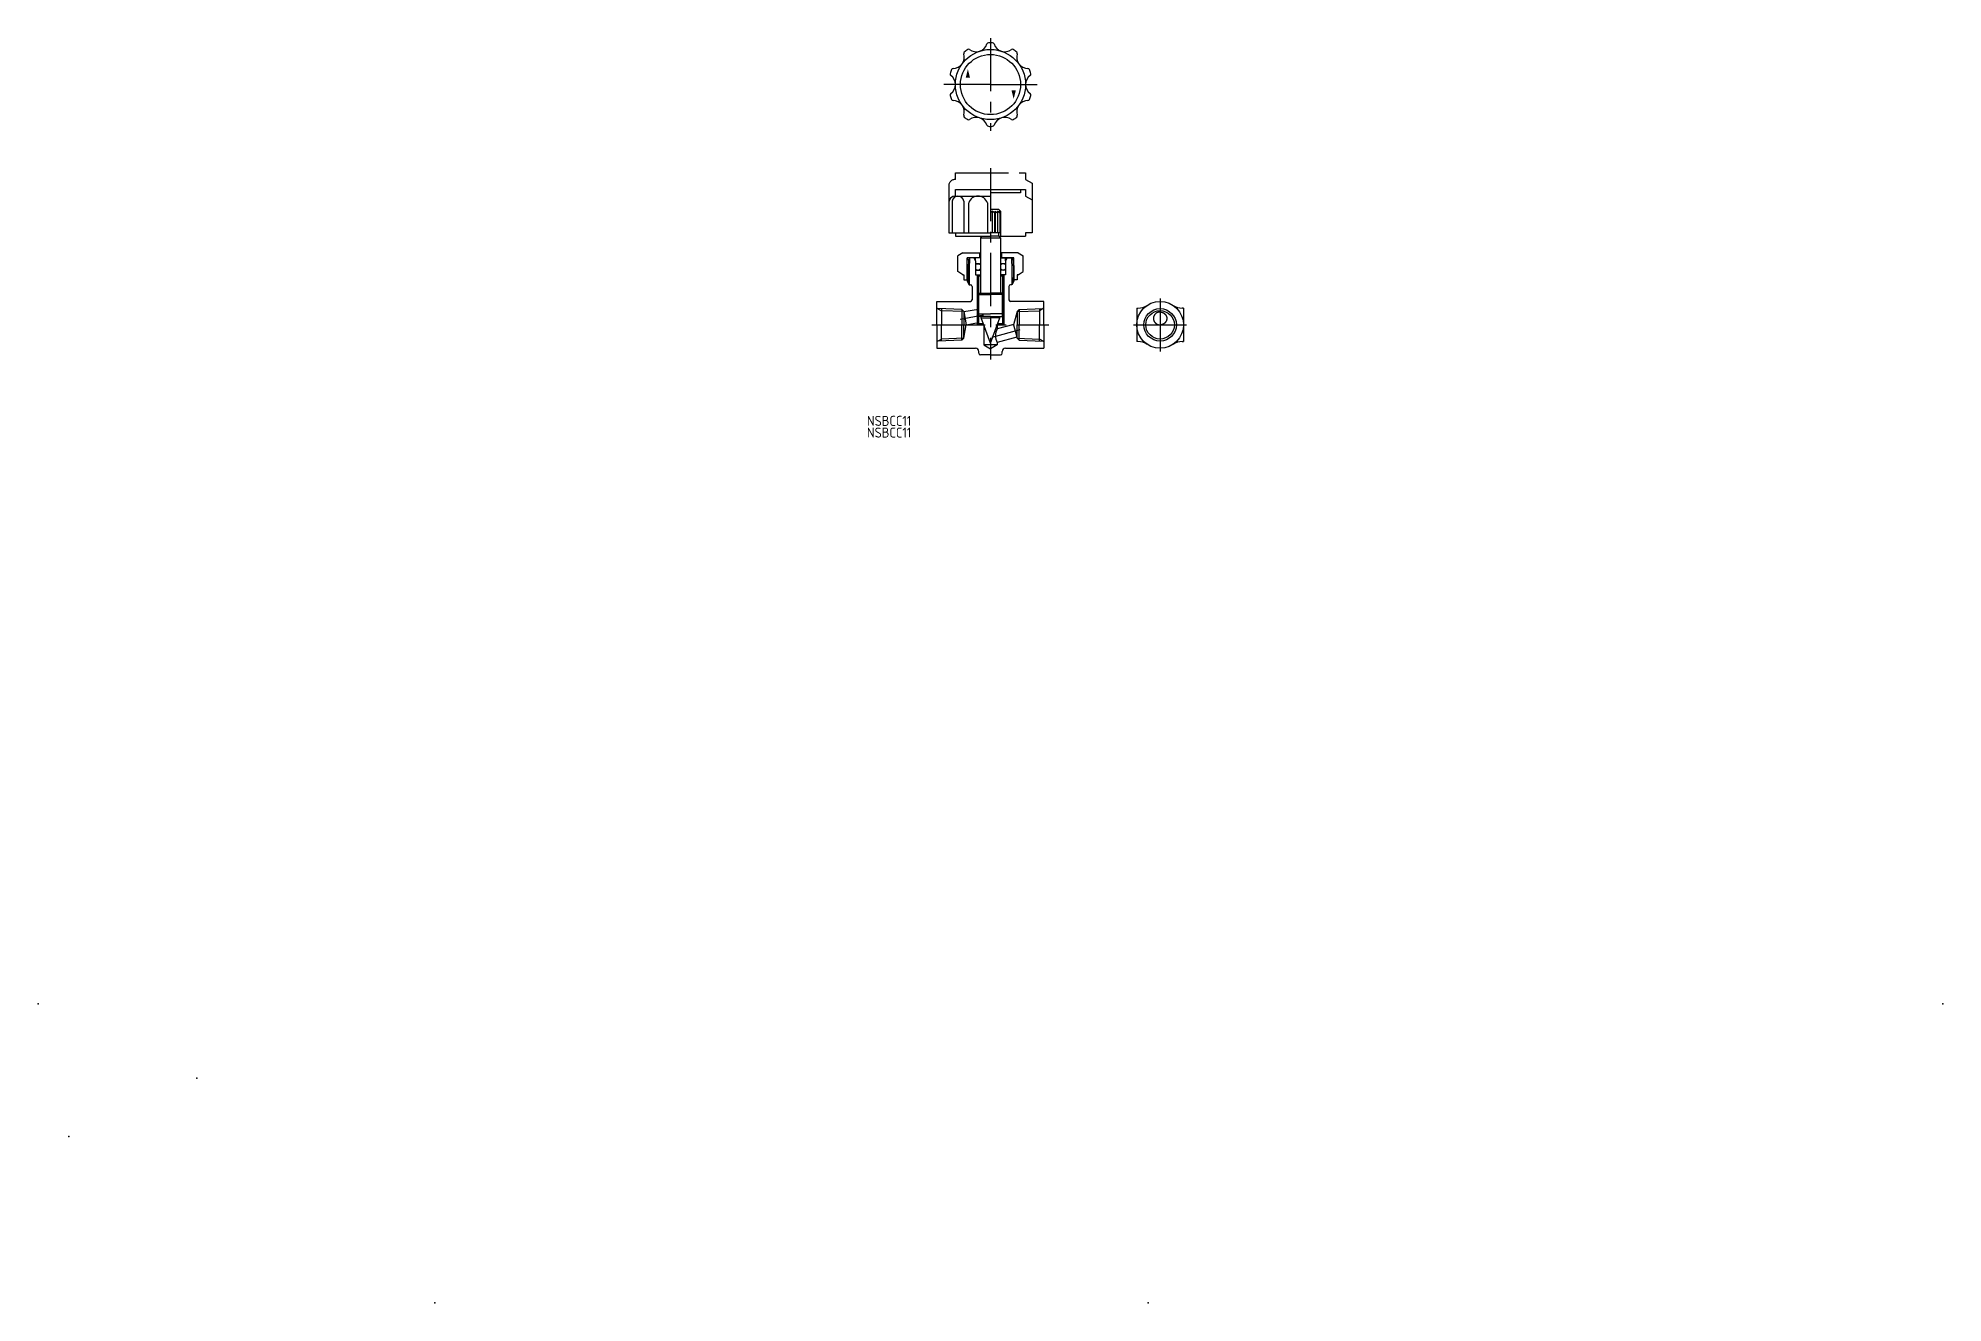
# Model space of a CAD drawing. Extents: x -119 to 451, y 0 to 378.
import ezdxf

# ---------------------------------------------------------------- set-up
doc = ezdxf.new("R2010")
doc.units = 0
doc.header["$LTSCALE"] = 0.5
doc.linetypes.add('CENTER', pattern=[50.8, 31.75, -6.35, 6.35, -6.35])
doc.linetypes.add('PHANTOM', pattern=[63.5, 31.75, -6.35, 6.35, -6.35, 6.35, -6.35])
doc.layers.get('0').update_dxf_attribs({"linetype": 'CONTINUOUS'})
doc.layers.add('CENTER', color=1, linetype='CENTER')
doc.styles.get("Standard").update_dxf_attribs({"font": 'ISOCP.SHX', "bigfont": 'EXTFONT.SHX'})
doc.styles.add('ｽﾀｲﾙ1', font='txt')

msp = doc.modelspace()

# ---------------------------------------------------------------- linework, layer by layer
at = {"color": 3, "linetype": 'PHANTOM'}
for p, q in [((155.67, 338.08), (176.67, 338.08)), ((155.67, 336.08), (155.67, 338.08)), ((176.67, 338.08), (176.67, 336.08)), ((153.67, 334.08), (153.67, 323.92)), ((176.67, 336.08), (178.67, 334.92)), ((178.67, 334.92), (178.67, 323.92))]:
    msp.add_line(p, q, dxfattribs=at)
at = {"color": 7, "linetype": 'CONTINUOUS'}
for p, q in [((155.67, 333.08), (176.67, 333.08)), ((155.67, 331.08), (155.67, 333.08)), ((155.67, 331.08), (166.17, 331.08)), ((175.17, 332.08), (166.17, 332.08)), ((175.17, 333.08), (175.17, 332.08)), ((176.67, 333.08), (176.67, 331.08)), ((176.67, 331.08), (178.67, 329.92)), ((153.67, 329.08), (153.67, 320.08)), ((154.68, 329.57), (154.68, 320.08)), ((158.15, 329.57), (158.15, 320.08)), ((159.64, 329.08), (159.64, 320.08)), ((165.26, 329.08), (165.26, 320.08)), ((168.67, 327.08), (166.17, 327.08)), ((166.66, 326.58), (166.17, 326.08)), ((167.32, 326.08), (166.66, 326.58)), ((166.66, 326.58), (166.66, 320.08)), ((167.32, 326.08), (167.56, 326.58)), ((167.32, 326.08), (167.32, 320.08)), ((167.56, 326.58), (168.29, 326.08)), ((167.56, 326.58), (167.56, 320.08)), ((168.25, 326.58), (168.29, 326.08)), ((168.95, 326.08), (168.25, 326.58)), ((168.29, 326.08), (168.29, 320.08)), ((168.63, 326.58), (169.17, 326.08)), ((168.95, 326.08), (168.63, 326.58)), ((168.67, 327.08), (169.17, 326.58)), ((168.95, 326.08), (168.95, 320.08)), ((169.17, 326.58), (169.17, 319.08)), ((178.67, 329.92), (178.67, 320.08)), ((153.67, 320.08), (166.17, 320.08)), ((155.67, 320.08), (155.67, 319.08)), ((155.67, 319.08), (166.17, 319.08)), ((163.67, 319.08), (163.17, 318.58)), ((169.17, 320.08), (166.17, 320.08)), ((168.67, 319.08), (166.17, 319.08)), ((168.67, 319.08), (168.67, 320.08)), ((168.67, 319.08), (176.67, 319.08)), ((168.67, 319.08), (169.17, 318.58)), ((176.67, 320.08), (176.67, 319.08)), ((178.67, 320.08), (176.67, 320.08)), ((163.17, 318.58), (163.17, 302.08)), ((163.17, 318.58), (169.17, 318.58)), ((169.17, 318.58), (169.17, 302.08)), ((159.71, 312.03), (159.17, 312.57)), ((163.17, 312.57), (159.17, 312.57)), ((159.71, 312.03), (159.17, 312.03)), ((159.79, 310.94), (159.17, 310.32)), ((159.17, 310.32), (159.79, 310.32)), ((159.17, 310.32), (159.17, 305.63)), ((159.71, 306.61), (159.71, 312.03)), ((159.92, 311.07), (159.79, 310.94)), ((159.92, 312.57), (159.92, 311.07)), ((163.17, 312.57), (159.92, 312.57)), ((161.17, 312.57), (161.67, 311.71)), ((161.67, 311.71), (161.67, 312.57)), ((161.67, 311.71), (161.67, 307.57)), ((161.67, 310.87), (163.17, 310.87)), ((161.67, 308.97), (163.17, 308.97)), ((169.17, 312.57), (172.42, 312.57)), ((173.17, 312.57), (169.17, 312.57)), ((170.67, 310.87), (169.17, 310.87)), ((170.67, 308.97), (169.17, 308.97)), ((171.17, 312.57), (170.67, 311.71)), ((170.67, 311.71), (170.67, 312.57)), ((170.67, 311.71), (170.67, 307.57)), ((172.42, 312.57), (172.42, 311.07)), ((172.42, 311.07), (172.56, 310.94)), ((172.56, 310.94), (173.17, 310.32)), ((173.17, 310.32), (172.56, 310.32)), ((172.63, 312.03), (173.17, 312.57)), ((173.17, 312.03), (172.63, 312.03)), ((172.63, 306.61), (172.63, 312.03)), ((173.17, 310.32), (173.17, 305.63)), ((158.17, 307.57), (158.17, 306.07)), ((158.17, 306.07), (159.79, 306.07)), ((159.17, 306.61), (159.79, 306.61)), ((159.71, 306.61), (159.17, 306.07)), ((159.79, 306.07), (159.17, 306.07)), ((159.17, 305.63), (159.79, 304.57)), ((159.17, 305.63), (159.79, 305.63)), ((159.79, 304.57), (160.17, 304.57)), ((160.67, 304.07), (160.67, 300.07)), ((161.67, 307.57), (163.17, 307.57)), ((162.58, 307.17), (162.17, 307.57)), ((162.17, 307.57), (163.17, 307.57)), ((163.17, 307.17), (162.17, 307.17)), ((162.63, 302.08), (162.17, 301.62)), ((162.58, 307.17), (162.58, 292.98)), ((162.63, 302.08), (166.17, 302.08)), ((163.17, 302.08), (166.17, 302.08)), ((169.71, 302.08), (166.17, 302.08)), ((169.17, 302.08), (166.17, 302.08)), ((170.67, 307.57), (169.17, 307.57)), ((169.17, 307.57), (170.17, 307.57)), ((170.17, 307.17), (169.17, 307.17)), ((169.71, 302.08), (170.17, 301.62)), ((169.77, 307.17), (170.17, 307.57)), ((169.77, 307.17), (169.77, 292.98)), ((171.67, 304.07), (171.67, 300.07)), ((172.56, 304.57), (172.17, 304.57)), ((172.56, 306.61), (173.17, 306.61)), ((173.17, 306.07), (172.56, 306.07)), ((174.17, 306.07), (172.56, 306.07)), ((173.17, 305.63), (172.56, 305.63)), ((173.17, 305.63), (172.56, 304.57)), ((172.63, 306.61), (173.17, 306.07)), ((174.17, 307.57), (174.17, 306.07)), ((150.17, 299.57), (160.17, 299.57)), ((150.17, 292.57), (150.17, 299.57)), ((150.17, 297.57), (151.49, 296.81)), ((151.49, 297.4), (151.49, 292.57)), ((158.17, 296.61), (151.49, 296.81)), ((157.57, 297.2), (157.57, 292.57)), ((158.17, 296.61), (158.17, 292.57)), ((158.17, 296.61), (158.88, 292.57)), ((158.19, 296.52), (162.58, 297.29)), ((162.17, 301.62), (166.17, 301.62)), ((162.17, 301.62), (162.17, 295.87)), ((170.17, 301.62), (166.17, 301.62)), ((170.17, 301.62), (170.17, 295.87)), ((182.17, 299.57), (172.17, 299.57)), ((182.17, 299.57), (172.17, 299.57)), ((174.17, 296.61), (173.09, 292.57)), ((174.17, 296.61), (180.86, 296.81)), ((174.17, 296.61), (174.17, 292.57)), ((174.77, 297.2), (174.77, 292.57)), ((182.17, 297.57), (180.86, 296.81)), ((180.86, 297.4), (180.86, 292.57)), ((182.17, 292.57), (182.17, 299.57)), ((150.17, 292.57), (150.17, 285.57)), ((151.49, 287.75), (151.49, 292.57)), ((157.57, 287.94), (157.57, 292.57)), ((158.17, 288.54), (158.88, 292.57)), ((158.17, 288.54), (158.17, 292.57)), ((158.88, 292.58), (162.58, 293.23)), ((162.17, 295.87), (166.17, 295.87)), ((162.17, 295.87), (162.63, 295.08)), ((162.58, 292.98), (162.17, 292.57)), ((162.17, 292.98), (164.03, 292.98)), ((162.17, 292.57), (164.17, 292.57)), ((166.17, 295.08), (162.63, 295.08)), ((163.42, 294.63), (163.42, 295.08)), ((166.17, 287.08), (163.42, 294.63)), ((163.42, 294.63), (166.17, 294.63)), ((164.17, 292.57), (164.17, 286.57)), ((170.17, 295.87), (166.17, 295.87)), ((166.17, 295.08), (169.71, 295.08)), ((168.92, 294.63), (166.17, 294.63)), ((166.17, 287.08), (168.92, 294.63)), ((173.13, 292.72), (168.17, 291.39)), ((168.17, 292.57), (168.17, 291.39)), ((168.17, 292.57), (170.17, 292.57)), ((168.32, 292.98), (170.17, 292.98)), ((168.92, 294.63), (168.92, 295.08)), ((170.17, 295.87), (169.71, 295.08)), ((169.77, 292.98), (170.17, 292.57)), ((173.09, 292.57), (174.17, 288.54)), ((174.17, 288.54), (174.17, 292.57)), ((174.77, 287.94), (174.77, 292.57)), ((180.86, 287.75), (180.86, 292.57)), ((182.17, 292.57), (182.17, 285.57)), ((150.17, 287.57), (151.49, 288.33)), ((150.17, 285.57), (161.67, 285.57)), ((158.17, 288.54), (151.49, 288.33)), ((164.17, 286.57), (166.17, 285.42)), ((168.17, 286.57), (164.17, 286.57)), ((168.17, 286.57), (166.17, 285.42)), ((174.09, 288.84), (168.17, 287.25)), ((168.17, 287.25), (168.17, 286.57)), ((170.67, 285.57), (182.17, 285.57)), ((174.17, 288.54), (180.86, 288.33)), ((182.17, 287.57), (180.86, 288.33)), ((162.67, 284.07), (162.67, 284.57)), ((166.17, 283.57), (163.17, 283.57)), ((166.17, 283.57), (169.17, 283.57)), ((169.67, 284.07), (169.67, 284.57))]:
    msp.add_line(p, q, dxfattribs=at)
for p, q in [((157.92, 314.07), (156.36, 313.17)), ((157.92, 314.07), (163.17, 314.07)), ((174.42, 314.07), (169.17, 314.07)), ((174.42, 314.07), (175.99, 313.17)), ((156.36, 308.48), (156.36, 313.17)), ((157.92, 307.57), (156.36, 308.48)), ((174.42, 307.57), (175.99, 308.48)), ((175.99, 308.48), (175.99, 313.17)), ((157.92, 307.57), (158.17, 307.57)), ((174.42, 307.57), (174.17, 307.57)), ((209.9, 297.57), (209.9, 287.57)), ((209.9, 297.57), (210.27, 297.57)), ((223.9, 297.57), (223.53, 297.57)), ((223.9, 297.57), (223.9, 287.57)), ((210.27, 287.57), (209.9, 287.57)), ((223.53, 287.57), (223.9, 287.57))]:
    msp.add_line(p, q)
at = {"color": 0}
for p, q in [((162.92, 314.07), (162.92, 312.57)), ((169.42, 314.07), (169.42, 312.57))]:
    msp.add_line(p, q, dxfattribs=at)
at = {"color": 3, "linetype": 'CONTINUOUS'}
for p, q in [((159.17, 306.07), (159.17, 312.57)), ((159.79, 310.94), (159.79, 304.57)), ((172.56, 310.94), (172.56, 304.57)), ((173.17, 306.07), (173.17, 312.57)), ((162.17, 307.57), (162.17, 292.57)), ((162.63, 302.08), (162.63, 295.08)), ((169.71, 302.08), (169.71, 295.08)), ((170.17, 307.57), (170.17, 292.57)), ((157.57, 297.2), (150.42, 297.43)), ((158.17, 296.61), (157.57, 297.2)), ((174.17, 296.61), (174.77, 297.2)), ((174.77, 297.2), (181.92, 297.43)), ((157.57, 287.94), (150.42, 287.72)), ((158.17, 288.54), (157.57, 287.94)), ((174.17, 288.54), (174.77, 287.94)), ((174.77, 287.94), (181.92, 287.72))]:
    msp.add_line(p, q, dxfattribs=at)
for points in [[(216.9, 296.41, 0), (216.85, 296.41, 0), (216.8, 296.41, 0), (216.75, 296.4, 0), (216.71, 296.4, 0), (216.66, 296.4, 0), (216.61, 296.39, 0), (216.56, 296.38, 0), (216.51, 296.37, 0), (216.46, 296.36, 0), (216.41, 296.35, 0), (216.37, 296.34, 0), (216.32, 296.33, 0), (216.27, 296.31, 0), (216.23, 296.3, 0), (216.18, 296.28, 0), (216.13, 296.26, 0), (216.09, 296.25, 0), (216.05, 296.23, 0), (216, 296.21, 0), (215.96, 296.18, 0), (215.91, 296.16, 0), (215.87, 296.14, 0), (215.83, 296.11, 0), (215.79, 296.09, 0), (215.75, 296.06, 0), (215.71, 296.03, 0), (215.67, 296, 0), (215.63, 295.98, 0), (215.59, 295.94, 0), (215.56, 295.91, 0), (215.52, 295.88, 0), (215.49, 295.85, 0), (215.45, 295.81, 0), (215.42, 295.78, 0), (215.39, 295.75, 0), (215.35, 295.71, 0), (215.32, 295.67, 0), (215.29, 295.63, 0), (215.27, 295.6, 0), (215.24, 295.56, 0), (215.21, 295.52, 0), (215.19, 295.48, 0), (215.16, 295.44, 0), (215.14, 295.4, 0), (215.11, 295.36, 0), (215.09, 295.31, 0), (215.07, 295.27, 0), (215.05, 295.23, 0), (215.03, 295.18, 0), (215.02, 295.14, 0), (215, 295.09, 0), (214.99, 295.05, 0), (214.97, 295, 0), (214.96, 294.96, 0), (214.95, 294.91, 0), (214.94, 294.87, 0), (214.93, 294.82, 0), (214.92, 294.77, 0), (214.92, 294.73, 0), (214.91, 294.68, 0), (214.91, 294.63, 0), (214.9, 294.59, 0), (214.9, 294.54, 0), (214.9, 294.49, 0), (214.9, 294.44, 0), (214.9, 294.4, 0), (214.91, 294.35, 0), (214.91, 294.3, 0), (214.92, 294.26, 0), (214.92, 294.21, 0), (214.93, 294.16, 0), (214.94, 294.12, 0), (214.95, 294.07, 0), (214.96, 294.03, 0), (214.97, 293.98, 0), (214.99, 293.94, 0), (215, 293.89, 0), (215.02, 293.85, 0), (215.03, 293.8, 0), (215.05, 293.76, 0), (215.07, 293.71, 0), (215.09, 293.67, 0), (215.11, 293.63, 0), (215.14, 293.59, 0), (215.16, 293.55, 0), (215.19, 293.51, 0), (215.21, 293.47, 0), (215.24, 293.43, 0), (215.27, 293.39, 0), (215.29, 293.35, 0), (215.32, 293.31, 0), (215.35, 293.27, 0), (215.39, 293.24, 0), (215.42, 293.2, 0), (215.45, 293.17, 0), (215.49, 293.14, 0), (215.52, 293.1, 0), (215.56, 293.07, 0), (215.59, 293.04, 0), (215.63, 293.01, 0), (215.67, 292.98, 0), (215.71, 292.95, 0), (215.75, 292.92, 0), (215.79, 292.9, 0), (215.83, 292.87, 0), (215.87, 292.85, 0), (215.91, 292.82, 0), (215.96, 292.8, 0), (216, 292.78, 0), (216.05, 292.76, 0), (216.09, 292.74, 0), (216.13, 292.72, 0), (216.18, 292.7, 0), (216.23, 292.69, 0), (216.27, 292.67, 0), (216.32, 292.66, 0), (216.37, 292.64, 0), (216.41, 292.63, 0), (216.46, 292.62, 0), (216.51, 292.61, 0), (216.56, 292.6, 0), (216.61, 292.6, 0), (216.66, 292.59, 0), (216.71, 292.58, 0), (216.75, 292.58, 0), (216.8, 292.58, 0), (216.85, 292.57, 0), (216.9, 292.57, 0)], [(216.9, 296.41, 0), (216.95, 296.41, 0), (217, 296.41, 0), (217.05, 296.4, 0), (217.1, 296.4, 0), (217.15, 296.4, 0), (217.19, 296.39, 0), (217.24, 296.38, 0), (217.29, 296.37, 0), (217.34, 296.36, 0), (217.39, 296.35, 0), (217.43, 296.34, 0), (217.48, 296.33, 0), (217.53, 296.31, 0), (217.57, 296.3, 0), (217.62, 296.28, 0), (217.67, 296.26, 0), (217.71, 296.25, 0), (217.76, 296.23, 0), (217.8, 296.21, 0), (217.84, 296.18, 0), (217.89, 296.16, 0), (217.93, 296.14, 0), (217.97, 296.11, 0), (218.01, 296.09, 0), (218.05, 296.06, 0), (218.09, 296.03, 0), (218.13, 296, 0), (218.17, 295.98, 0), (218.21, 295.94, 0), (218.24, 295.91, 0), (218.28, 295.88, 0), (218.31, 295.85, 0), (218.35, 295.81, 0), (218.38, 295.78, 0), (218.41, 295.75, 0), (218.45, 295.71, 0), (218.48, 295.67, 0), (218.51, 295.63, 0), (218.54, 295.6, 0), (218.56, 295.56, 0), (218.59, 295.52, 0), (218.62, 295.48, 0), (218.64, 295.44, 0), (218.66, 295.4, 0), (218.69, 295.36, 0), (218.71, 295.31, 0), (218.73, 295.27, 0), (218.75, 295.23, 0), (218.77, 295.18, 0), (218.78, 295.14, 0), (218.8, 295.09, 0), (218.81, 295.05, 0), (218.83, 295, 0), (218.84, 294.96, 0), (218.85, 294.91, 0), (218.86, 294.87, 0), (218.87, 294.82, 0), (218.88, 294.77, 0), (218.89, 294.73, 0), (218.89, 294.68, 0), (218.9, 294.63, 0), (218.9, 294.59, 0), (218.9, 294.54, 0), (218.9, 294.49, 0), (218.9, 294.44, 0), (218.9, 294.4, 0), (218.9, 294.35, 0), (218.89, 294.3, 0), (218.89, 294.26, 0), (218.88, 294.21, 0), (218.87, 294.16, 0), (218.86, 294.12, 0), (218.85, 294.07, 0), (218.84, 294.03, 0), (218.83, 293.98, 0), (218.81, 293.94, 0), (218.8, 293.89, 0), (218.78, 293.85, 0), (218.77, 293.8, 0), (218.75, 293.76, 0), (218.73, 293.71, 0), (218.71, 293.67, 0), (218.69, 293.63, 0), (218.66, 293.59, 0), (218.64, 293.55, 0), (218.62, 293.51, 0), (218.59, 293.47, 0), (218.56, 293.43, 0), (218.54, 293.39, 0), (218.51, 293.35, 0), (218.48, 293.31, 0), (218.45, 293.27, 0), (218.41, 293.24, 0), (218.38, 293.2, 0), (218.35, 293.17, 0), (218.31, 293.14, 0), (218.28, 293.1, 0), (218.24, 293.07, 0), (218.21, 293.04, 0), (218.17, 293.01, 0), (218.13, 292.98, 0), (218.09, 292.95, 0), (218.05, 292.92, 0), (218.01, 292.9, 0), (217.97, 292.87, 0), (217.93, 292.85, 0), (217.89, 292.82, 0), (217.84, 292.8, 0), (217.8, 292.78, 0), (217.76, 292.76, 0), (217.71, 292.74, 0), (217.67, 292.72, 0), (217.62, 292.7, 0), (217.57, 292.69, 0), (217.53, 292.67, 0), (217.48, 292.66, 0), (217.43, 292.64, 0), (217.39, 292.63, 0), (217.34, 292.62, 0), (217.29, 292.61, 0), (217.24, 292.6, 0), (217.19, 292.6, 0), (217.15, 292.59, 0), (217.1, 292.58, 0), (217.05, 292.58, 0), (217, 292.58, 0), (216.95, 292.57, 0), (216.9, 292.57, 0)]]:
    msp.add_polyline3d(points)
at = {"color": 7, "linetype": 'CONTINUOUS'}
for radius in [10.5, 9]:
    msp.add_circle((166.17, 364.45), radius, dxfattribs=at)
for radius in [7, 4.26]:
    msp.add_circle((216.9, 292.57), radius)
at = {"color": 3, "linetype": 'CONTINUOUS'}
msp.add_circle((216.9, 292.57), 4.86, dxfattribs=at)
at = {"color": 7, "linetype": 'CONTINUOUS'}
for centre, radius, start, end in [((161.89, 377.63), 3.36, 234.0557, 341.9443), ((165.56, 376.44), 0.5, 92.9227, 161.9443), ((166.17, 364.45), 12.5, 87.0773, 92.9227), ((166.79, 376.44), 0.5, 18.0557, 87.0773), ((170.46, 377.63), 3.36, 198.0557, 305.9443), ((154.96, 372.6), 3.36, 270.0557, 17.9443), ((158.63, 373.79), 0.5, 128.9227, 197.9443), ((166.17, 364.45), 12.5, 123.0773, 128.9227), ((159.62, 374.51), 0.5, 54.0557, 123.0773), ((172.72, 374.51), 0.5, 56.9227, 125.9443), ((166.17, 364.45), 12.5, 51.0773, 56.9227), ((177.39, 372.6), 3.36, 162.0557, 269.9443), ((173.71, 373.79), 0.5, 342.0557, 51.0773), ((154.59, 367.57), 0.5, 164.9227, 233.9443), ((166.17, 364.45), 12.5, 159.0773, 164.9227), ((152.31, 364.45), 3.36, 306.0557, 53.9443), ((154.96, 368.74), 0.5, 90.0557, 159.0773), ((180.03, 364.45), 3.36, 126.0557, 233.9443), ((177.38, 368.74), 0.5, 20.9227, 89.9443), ((166.17, 364.45), 12.5, 15.0773, 20.9227), ((177.76, 367.57), 0.5, 306.0557, 15.0773), ((154.59, 361.33), 0.5, 126.0557, 195.0773), ((166.17, 364.45), 12.5, 195.0773, 200.9227), ((154.96, 360.17), 0.5, 200.9227, 269.9443), ((154.96, 356.31), 3.36, 342.0557, 89.9443), ((177.39, 356.31), 3.36, 90.0557, 197.9443), ((177.38, 360.17), 0.5, 270.0557, 339.0773), ((166.17, 364.45), 12.5, 339.0773, 344.9227), ((177.76, 361.33), 0.5, 344.9227, 53.9443), ((158.63, 355.12), 0.5, 162.0557, 231.0773), ((166.17, 364.45), 12.5, 231.0773, 236.9227), ((159.62, 354.4), 0.5, 236.9227, 305.9443), ((161.89, 351.27), 3.36, 18.0557, 125.9443), ((170.46, 351.27), 3.36, 54.0557, 161.9443), ((172.72, 354.4), 0.5, 234.0557, 303.0773), ((166.17, 364.45), 12.5, 303.0773, 308.9227), ((173.71, 355.12), 0.5, 308.9227, 17.9443), ((165.56, 352.47), 0.5, 198.0557, 267.0773), ((166.17, 364.45), 12.5, 267.0773, 272.9227), ((166.79, 352.47), 0.5, 272.9227, 341.9443), ((155.67, 329.08), 2, 90, 180), ((156.42, 329.32), 1.75, 8.0523, 171.9477), ((162.45, 328.1), 2.97, 19.127, 160.873), ((162.42, 309.92), 0.95, 37.8636, 142.1364), ((162.42, 309.92), 0.95, 217.8636, 322.1364), ((169.92, 309.92), 0.95, 37.8636, 142.1364), ((169.92, 309.92), 0.95, 217.8636, 322.1364), ((160.17, 304.07), 0.5, 0, 90), ((172.17, 304.07), 0.5, 90, 180), ((160.17, 300.07), 0.5, 270, 0), ((172.17, 300.07), 0.5, 180, 270), ((172.21, 289.32), 4.54, 152.8481, 207.1519), ((161.67, 284.57), 1, 0, 90), ((170.67, 284.57), 1, 90, 180), ((163.17, 284.07), 0.5, 180, 270), ((169.17, 284.07), 0.5, 270, 0)]:
    msp.add_arc(centre, radius, start, end, dxfattribs=at)
at = {"color": 3, "linetype": 'PHANTOM'}
msp.add_arc((155.67, 334.08), 2, 90, 180, dxfattribs=at)
for centre, start, end in [((210.27, 302.57), 270, 303.5573), ((223.53, 302.57), 236.4427, 270), ((210.27, 282.57), 56.4427, 90), ((223.53, 282.57), 90, 123.5573)]:
    msp.add_arc(centre, 5, start, end)
for p in [(-118.69, 89.44), (451.04, 89.44), (-71.26, 67.27), (-109.48, 49.73), (0, 0), (0, 0), (0, 0), (0, 0), (0, 0), (0, 0), (0, 0), (0, 0), (0, 0), (0, 0), (0, 0), (213.3, 0)]:
    msp.add_point(p)
at = {"layer": 'CENTER', "color": 1, "linetype": 'CENTER'}
for p, q in [((166.17, 378.35), (166.17, 350.56)), ((166.17, 364.45), (152.17, 364.45)), ((166.17, 364.45), (180.17, 364.45)), ((166.17, 339.47), (166.17, 282.18)), ((216.9, 300.5), (216.9, 284.64)), ((148.67, 292.57), (183.67, 292.57)), ((157.06, 294.29), (164.06, 295.52)), ((166.72, 288.93), (175.02, 291.16)), ((208.97, 292.57), (224.83, 292.57))]:
    msp.add_line(p, q, dxfattribs=at)

# ---------------------------------------------------------------- texts
at = {"color": 7, "linetype": 'CONTINUOUS', "style": 'ｽﾀｲﾙ1', "width": 0.5}
msp.add_text('▲', height=3, dxfattribs=at).set_placement((158.32, 366.52))
msp.add_text('▲', height=3, rotation=180, dxfattribs=at).set_placement((174.18, 362.7))
at = {"color": 7, "linetype": 'CONTINUOUS'}
for p in [(129.2, 262.35), (129.2, 258.85)]:
    msp.add_text('NSBCC11', height=3, dxfattribs=at).set_placement(p)

doc.saveas('drawing.dxf')
